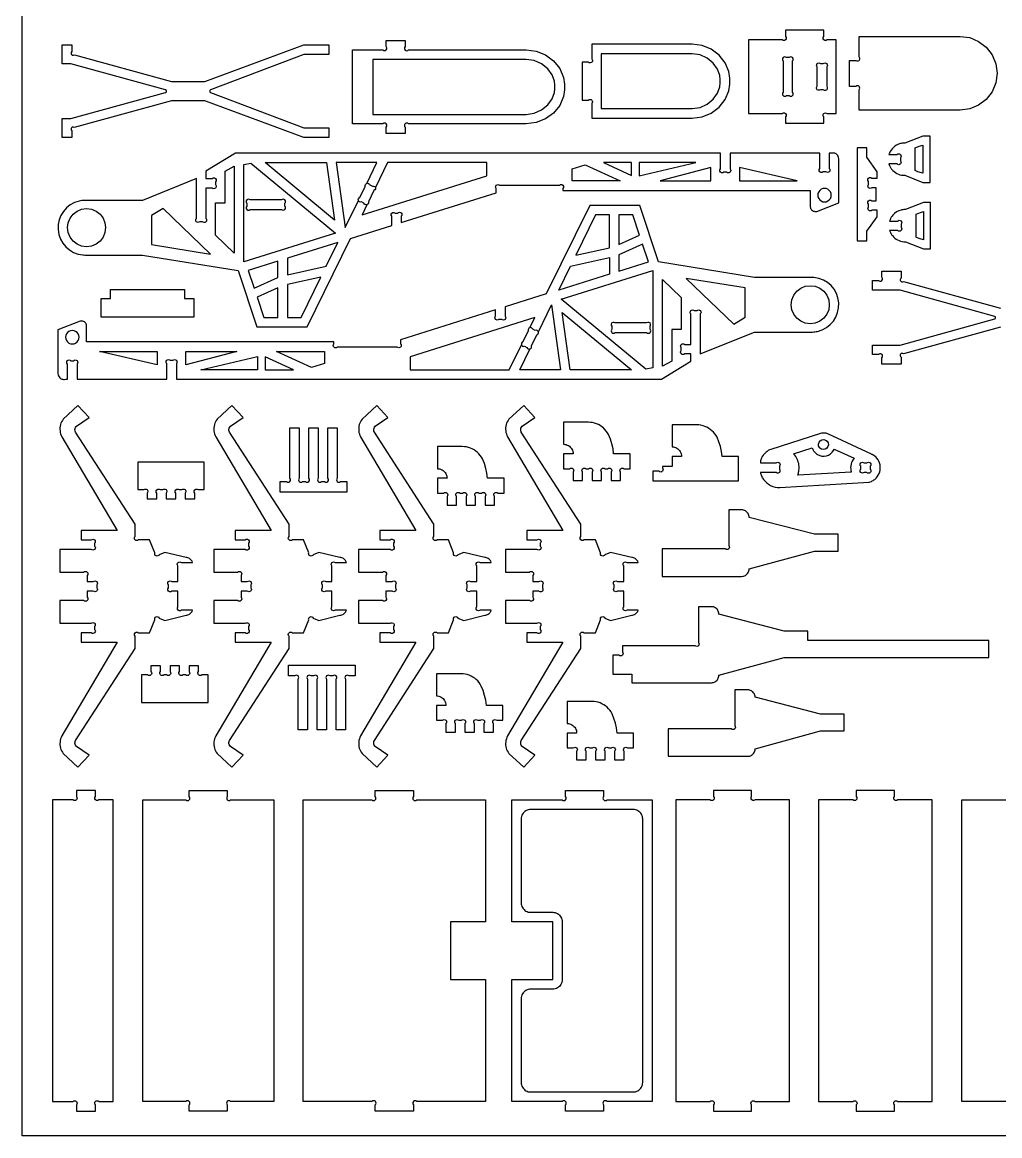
# Model space of a CAD drawing. Extents: x -1526 to 331, y -1653 to 928.
# Drawn here: x -1526 to -291, y -1653 to -247 of the extents above; entities that cross this region are included whole.
import ezdxf

# ---------------------------------------------------------------- set-up
doc = ezdxf.new("R2010")
doc.units = 0
doc.header["$MEASUREMENT"] = 0
doc.layers.get('0').update_dxf_attribs({"linetype": 'CONTINUOUS'})
doc.layers.add('ENGRAVE', color=1, linetype='CONTINUOUS')
doc.layers.add('LAYER_1', color=18, linetype='CONTINUOUS')

msp = doc.modelspace()

# ---------------------------------------------------------------- linework, layer by layer
msp.add_lwpolyline([(-1525.6, -1653.1), (-1525.6, 927.8), (331.1, 927.8), (331.1, -1653.1)], close=True)
at = {"layer": 'ENGRAVE'}
for points in [[(-1281.6, -515.6), (-1281.6, -474.9), (-1269.5, -474.9), (-1269.5, -435), (-1257.9, -428.6), (-1257.9, -538.4)], [(-1245.8, -549.6), (-1245.8, -426.5), (-1236.7, -425), (-1130, -513.3)], [(-1218.8, -424.2), (-1141.4, -424.2), (-1131.2, -496.7)], [(-1362.2, -527.6), (-1287.8, -539.6), (-1347.8, -482), (-1362.2, -490.8)], [(-844.8, -596.7), (-729, -560.4), (-729, -683.4), (-738.1, -685)], [(-716.9, -681.4), (-716.9, -571.6), (-693.2, -594.4), (-693.2, -635.1), (-705.3, -635.1), (-705.3, -675)], [(-687, -570.4), (-627, -628), (-612.5, -619.2), (-612.5, -582.4)], [(-833.4, -685.7), (-843.6, -613.3), (-756, -685.7)], [(-886.5, -1597.5), (-884.9, -1597.8), (-883.3, -1597.9), (-754, -1597.9), (-752.4, -1597.8), (-750.9, -1597.5), (-749.4, -1597), (-748, -1596.3), (-746.7, -1595.4), (-745.5, -1594.4), (-744.5, -1593.2), (-743.6, -1591.9), (-742.9, -1590.5), (-742.4, -1589), (-742.1, -1587.5), (-742, -1585.9), (-742, -1253.1), (-742.1, -1251.5), (-742.4, -1250), (-742.9, -1248.5), (-743.6, -1247.1), (-744.5, -1245.8), (-745.5, -1244.6), (-746.7, -1243.6), (-748, -1242.7), (-749.4, -1242), (-750.9, -1241.5), (-752.4, -1241.2), (-754, -1241.1), (-883.3, -1241.1), (-884.9, -1241.2), (-886.5, -1241.5), (-888, -1242), (-889.4, -1242.7), (-890.7, -1243.6), (-891.9, -1244.6), (-892.9, -1245.8), (-893.8, -1247.1), (-894.5, -1248.5), (-895, -1250), (-895.3, -1251.5), (-895.4, -1253.1), (-895.4, -1359), (-895.3, -1360.6), (-895, -1362.1), (-894.5, -1363.6), (-893.8, -1365), (-892.9, -1366.3), (-891.9, -1367.5), (-890.7, -1368.5), (-889.4, -1369.4), (-888, -1370.1), (-886.5, -1370.6), (-884.9, -1370.9), (-883.3, -1371), (-855.6, -1371), (-854.1, -1371.1), (-852.5, -1371.4), (-851, -1371.9), (-849.6, -1372.6), (-848.3, -1373.5), (-847.1, -1374.5), (-846.1, -1375.7), (-845.2, -1377), (-844.5, -1378.4), (-844, -1379.9), (-843.7, -1381.5), (-843.6, -1383), (-843.6, -1455.9), (-843.7, -1457.5), (-844, -1459.1), (-844.5, -1460.6), (-845.2, -1462), (-846.1, -1463.3), (-847.1, -1464.5), (-848.3, -1465.5), (-849.6, -1466.4), (-851, -1467.1), (-852.5, -1467.6), (-854.1, -1467.9), (-855.6, -1468), (-883.3, -1468), (-884.9, -1468.1), (-886.5, -1468.4), (-888, -1468.9), (-889.4, -1469.6), (-890.7, -1470.5), (-891.9, -1471.5), (-892.9, -1472.7), (-893.8, -1474), (-894.5, -1475.4), (-895, -1476.9), (-895.3, -1478.4), (-895.4, -1480), (-895.4, -1585.9), (-895.3, -1587.5), (-895, -1589), (-894.5, -1590.5), (-893.8, -1591.9), (-892.9, -1593.2), (-891.9, -1594.4), (-890.7, -1595.4), (-889.4, -1596.3), (-888, -1597)]]:
    msp.add_lwpolyline(points, close=True, dxfattribs=at)
for points in [[(-1090.4, -450.4), (-1077.6, -424.2), (-1129.2, -424.2), (-1117.7, -506.1), (-1101, -472)], [(-1090.2, -477.3), (-1096.5, -490.1), (-939, -440.7), (-939, -424.2), (-1064.2, -424.2), (-1079.6, -455.7)], [(-873.8, -637.9), (-857.1, -603.8), (-845.6, -685.7), (-897.2, -685.7), (-884.4, -659.6)], [(-884.6, -632.7), (-878.3, -619.8), (-1035.8, -669.3), (-1035.8, -685.7), (-910.6, -685.7), (-895.2, -654.3)]]:
    msp.add_lwpolyline(points, dxfattribs=at)
at = {"layer": 'LAYER_1'}
for points in [[(-608.2, -362.2), (-565.8, -362.2, -1), (-561.5, -366.4), (-561.5, -374.2), (-513.4, -374.2), (-513.4, -366.4, -1), (-509.1, -362.2), (-497.6, -362.2), (-497.6, -269), (-509.1, -269, -1), (-513.4, -264.7), (-513.4, -256.9), (-561.5, -256.9), (-561.5, -264.7, -1), (-565.8, -269), (-608.2, -269)], [(-468.7, -358), (-468.7, -332.2, 1), (-473, -327.9), (-480.7, -327.9), (-480.7, -295), (-473, -295, 1), (-468.7, -290.7), (-468.7, -264.8), (-341, -264.7), (-328.9, -266.3), (-317.7, -271), (-308, -278.4), (-300.6, -288), (-296, -299.3), (-294.4, -311.3), (-295.9, -323.4), (-300.6, -334.7), (-308, -344.3), (-317.7, -351.7), (-328.9, -356.4), (-341, -358)], [(-1337.3, -346), (-1459.9, -379.7, 1), (-1463, -383.8), (-1463, -392.6), (-1475, -392.6), (-1475, -368.6), (-1464.2, -368.6), (-1344.6, -335.6), (-1344.3, -335.5), (-1344, -335.3), (-1343.7, -335), (-1343.5, -334.7), (-1343.4, -334.3), (-1343.3, -334), (-1343.4, -333.6), (-1343.5, -333.2), (-1343.7, -332.9), (-1344, -332.7), (-1344.3, -332.4), (-1344.6, -332.3), (-1464.2, -299.3), (-1475, -299.3), (-1475, -275.2), (-1463, -275.2), (-1463, -284, 1), (-1459.8, -288.1), (-1337.3, -321.9), (-1295.2, -321.9), (-1169.9, -275.3), (-1138.4, -275.3), (-1138.4, -287.7), (-1169.9, -287.7), (-1287.7, -332.3), (-1288, -332.4), (-1288.3, -332.6), (-1288.6, -332.9), (-1288.8, -333.2), (-1288.9, -333.6), (-1288.9, -333.9), (-1288.9, -334.3), (-1288.8, -334.6), (-1288.6, -335), (-1288.3, -335.2), (-1288, -335.4), (-1287.7, -335.6), (-1169.9, -380.1), (-1138.4, -380.1), (-1138.4, -392.6), (-1169.9, -392.6), (-1295.2, -346)], [(-1066.1, -387.2), (-1066.1, -379.5, 1), (-1070.3, -375.2), (-1108.7, -375.2), (-1108.7, -281.9), (-1070.3, -281.9, 1), (-1066.1, -277.7), (-1066.1, -269.9), (-1042, -269.9), (-1042, -277.7, 1), (-1037.7, -281.9), (-889, -281.9), (-876.4, -283.5), (-864.7, -288.2), (-854.6, -295.6), (-846.8, -305.2), (-841.9, -316.5), (-840.8, -324.9), (-840.8, -332.2), (-841.9, -340.6), (-846.8, -351.9), (-854.6, -361.5), (-864.7, -369), (-876.4, -373.6), (-889, -375.2), (-1037.7, -375.2, 1), (-1042, -379.5), (-1042, -387.2)], [(-818.3, -345.3), (-810.5, -345.3, -1), (-806.3, -349.5), (-806.3, -367.9), (-679.4, -367.9), (-667, -366.4), (-655.4, -361.7), (-645.5, -354.3), (-637.9, -344.6), (-633.1, -333.4), (-631.9, -324.9), (-631.9, -317.7), (-633.1, -309.2), (-637.9, -298), (-645.5, -288.3), (-655.4, -280.9), (-667, -276.2), (-679.4, -274.7), (-806.3, -274.7), (-806.3, -293, -1), (-810.5, -297.3), (-818.3, -297.3)], [(-557, -291.6), (-560.5, -291.6, 1), (-564.7, -295.8), (-564.7, -335.3, 1), (-560.5, -339.5), (-557, -339.5, 1), (-552.7, -335.3), (-552.7, -295.8, 1)], [(-521.6, -327.8), (-521.6, -303.3, -1), (-517.4, -299.1), (-513.9, -299.1, -1), (-509.6, -303.3), (-509.6, -327.8, -1), (-513.9, -332.1), (-517.4, -332.1, -1)], [(-379.1, -449.1), (-379.1, -390.6), (-388.1, -390.6), (-410.9, -399.5, -0.053792), (-412, -399.6, 0.06757), (-416.6, -400.1, 0.134573), (-425.7, -405.3, 0.091442), (-430.4, -412.1, 0.026852), (-430.7, -412.8, 0.018158), (-431, -413.9), (-420.8, -413.9, -1), (-416.6, -418.2), (-416.6, -421.7, -1), (-420.8, -425.9), (-431, -425.9, 0.020263), (-429.4, -429.5, 0.052267), (-427.6, -432.4, 0.21381), (-412.8, -440.1, 0.039966), (-411.9, -440.1, -0.073157), (-410.9, -440.2), (-388.1, -449.1)], [(-471, -522.8), (-459, -522.8), (-459, -510.7), (-445.7, -492.6), (-445.7, -484.3), (-452.5, -484.3, -1), (-456.7, -480.1), (-456.7, -476.6, -1), (-452.5, -472.3), (-447.3, -472.3), (-447.3, -455.8), (-452.5, -455.8, -1), (-456.7, -451.6), (-456.7, -448.1, -1), (-452.5, -443.8), (-445.7, -443.8), (-445.7, -435.6), (-459, -417.4), (-459, -405.4), (-471, -405.4)], [(-1252.8, -560.4), (-1229.2, -631.7), (-1165.8, -631.7), (-1111.1, -519.9), (-1059, -503.6), (-1059, -492, -1), (-1054.8, -487.8), (-1051.3, -487.8, -1), (-1047, -492), (-1047, -499.8), (-926.9, -462.2), (-926.9, -457, -1), (-922.7, -452.7), (-847.2, -452.7, -1), (-842.9, -457), (-842.9, -459.2), (-530.4, -459.2, -0.002863), (-530.5, -472.6, 0.011045), (-530.4, -479.8, 0.190421), (-528.6, -484, 0.190421), (-524.4, -485.8, 0.008181), (-522.5, -485.8, 0.046914), (-522.2, -485.8), (-494.3, -474.8), (-494.3, -419.4, 0.193592), (-496.7, -413.9, 0.165668), (-500.3, -412.2, 0.040611), (-502.4, -412.1, -0.010523), (-506.3, -412.2), (-506.3, -431.5, -1), (-510.6, -435.7), (-514.1, -435.7, -1), (-518.4, -431.5), (-518.4, -412.2), (-631.7, -412.2), (-631.7, -431.9, -1), (-636, -436.2), (-639.5, -436.2, -1), (-643.8, -431.9), (-643.8, -412.2), (-1256.4, -412.2), (-1293.6, -434.9), (-1293.6, -444.2), (-1285.8, -444.2, -1), (-1281.6, -448.5), (-1281.6, -452, -1), (-1285.8, -456.3), (-1293.6, -456.3), (-1293.6, -494.7, -1), (-1297.9, -498.9), (-1301.4, -498.9, -1), (-1305.6, -494.7), (-1305.6, -444.2), (-1373.9, -471.8), (-1444.4, -471.8, 0.019668), (-1450.3, -472.1, 0.033667), (-1453.6, -472.7, 0.853868), (-1449, -540.8, 0.016829), (-1448.4, -540.8, 0.002839), (-1444.4, -540.9), (-1373.9, -540.9)], [(-1099.1, -468.2), (-1092.3, -454.2, -1), (-1086.6, -452.3), (-1083.4, -453.8, -1), (-1081.5, -459.5), (-1088.3, -473.5, -1), (-1094, -475.4), (-1097.2, -473.9, -1)], [(-1237.8, -483.3), (-1198.2, -483.3, 1), (-1193.9, -479), (-1193.9, -475.5, 1), (-1198.2, -471.3), (-1237.8, -471.3, 1), (-1242.1, -475.5), (-1242.1, -479, 1)], [(-378.3, -533), (-378.3, -474.6), (-387.3, -474.6), (-410.1, -483.4, -0.053792), (-411.2, -483.5, 0.06757), (-415.7, -484.1, 0.154821), (-426, -490.4, 0.074243), (-429.6, -496.3, 0.027195), (-429.9, -497.1, 0.027972), (-430.1, -497.9), (-420, -497.9, -1), (-415.7, -502.1), (-415.7, -505.6, -1), (-420, -509.9), (-430.1, -509.9, 0.020263), (-428.6, -513.5, 0.052267), (-426.7, -516.4, 0.21381), (-412, -524.1, 0.039966), (-411, -524.1, -0.073157), (-410.1, -524.1), (-387.3, -533)], [(-1468.5, -697.8), (-1468.5, -678.5, -1), (-1464.2, -674.3), (-1460.7, -674.3, -1), (-1456.4, -678.5), (-1456.4, -697.8), (-1343.1, -697.8), (-1343.1, -678, -1), (-1338.8, -673.8), (-1335.3, -673.8, -1), (-1331, -678), (-1331, -697.8), (-718.3, -697.8), (-681.2, -675.1), (-681.2, -665.8), (-689, -665.7, -1), (-693.2, -661.5), (-693.2, -658, -1), (-689, -653.7), (-681.2, -653.7), (-681.2, -615.3, -1), (-676.9, -611.1), (-673.4, -611.1, -1), (-669.2, -615.3), (-669.2, -665.8), (-600.9, -638.2), (-530.4, -638.2, 0.019668), (-524.5, -637.9, 0.033667), (-521.2, -637.3, 0.36885), (-494.4, -601.3, 0.368849), (-525.7, -569.2, 0.016829), (-526.4, -569.2, 0.002839), (-530.4, -569.1), (-600.9, -569.1), (-722, -549.6), (-745.6, -478.3), (-808.9, -478.3), (-863.7, -590), (-915.8, -606.4), (-915.8, -617.9, -1), (-920, -622.2), (-923.5, -622.2, -1), (-927.8, -617.9), (-927.8, -610.2), (-1047.9, -647.8), (-1047.9, -653, -1), (-1052.1, -657.2), (-1127.6, -657.2, -1), (-1131.9, -653), (-1131.9, -650.7), (-1444.4, -650.7, -0.002863), (-1444.3, -637.4, 0.011045), (-1444.4, -630.2, 0.190421), (-1446.2, -626, 0.190421), (-1450.4, -624.2, 0.008181), (-1452.3, -624.2, 0.046914), (-1452.6, -624.2), (-1480.5, -635.2), (-1480.5, -690.5, 0.193592), (-1478.1, -696, 0.165668), (-1474.5, -697.8, 0.040611), (-1472.4, -697.9, -0.010523)], [(-877.6, -636.1), (-880.8, -634.5, 1), (-886.5, -636.5), (-893.3, -650.5, 1), (-891.3, -656.1), (-888.2, -657.7, 1), (-882.5, -655.7), (-875.7, -641.8, 1)], [(-732.7, -634.5), (-732.7, -630.9, 1), (-737, -626.7), (-776.6, -626.7, 1), (-780.9, -630.9), (-780.9, -634.5, 1), (-776.6, -638.7), (-737, -638.7, 1)], [(-1473.8, -1170.5), (-1455.2, -1187.8), (-1441.1, -1172.6), (-1457.2, -1161.5), (-1457.7, -1161), (-1458.4, -1159.9), (-1458.9, -1158.6), (-1459, -1157.2), (-1458.9, -1155.9), (-1458.8, -1155.2), (-1458.2, -1154), (-1383.1, -1038), (-1383.1, -1022.2, -1), (-1378.9, -1018), (-1364.7, -1018), (-1358.1, -1001.7, -1), (-1352.6, -999.3), (-1345.4, -1002.3), (-1318.7, -995.8), (-1317.6, -995.6), (-1316.5, -995.3), (-1315.4, -994.9), (-1314.4, -994.3), (-1313.4, -993.6), (-1312.6, -992.8), (-1311.8, -991.9), (-1311.2, -990.9), (-1310.6, -989.3), (-1324.6, -989.3, -1), (-1328.9, -985.1), (-1328.9, -965.3), (-1336.6, -965.3, -1), (-1340.9, -961.1), (-1340.9, -957.6, -1), (-1336.6, -953.3), (-1328.9, -953.3), (-1328.9, -933.5, -1), (-1324.6, -929.3), (-1310.6, -929.3), (-1311.2, -927.7), (-1311.8, -926.8), (-1312.6, -925.8), (-1313.4, -925), (-1314.4, -924.3), (-1315.4, -923.8), (-1316.5, -923.3), (-1317.6, -923), (-1318.7, -922.9), (-1345.4, -916.4), (-1352.6, -919.3, -1), (-1358.1, -916.9), (-1364.7, -900.7), (-1378.9, -900.7, -1), (-1383.1, -896.4), (-1383.1, -880.6), (-1458.2, -764.7), (-1458.8, -763.4), (-1458.9, -762.7), (-1459, -761.4), (-1458.9, -760), (-1458.4, -758.8), (-1457.7, -757.6), (-1457.2, -757.1), (-1441.1, -746), (-1455.2, -730.9), (-1473.8, -748.1), (-1474.9, -749.8), (-1475.9, -751.5), (-1476.7, -753.3), (-1477.3, -755.1), (-1477.8, -757), (-1478, -759), (-1478.1, -760.9), (-1477.9, -762.9), (-1477.6, -764.8), (-1477.1, -766.7), (-1476.4, -768.6), (-1475.5, -770.3), (-1405.7, -888.7), (-1451.1, -888.7), (-1451.1, -900.7), (-1438.4, -900.7, -1), (-1434.2, -904.9), (-1434.2, -908.4, -1), (-1438.4, -912.7), (-1478.2, -912.7), (-1478.2, -941.3), (-1447.9, -941.3, -1), (-1443.6, -945.5), (-1443.6, -953.3), (-1435.9, -953.3, -1), (-1431.6, -957.6), (-1431.6, -961.1, -1), (-1435.9, -965.3), (-1443.6, -965.3), (-1443.6, -973.1, -1), (-1447.9, -977.3), (-1478.2, -977.3), (-1478.2, -1006), (-1438.4, -1006, -1), (-1434.2, -1010.2), (-1434.2, -1013.7, -1), (-1438.4, -1018), (-1451.1, -1018), (-1451.1, -1030), (-1405.7, -1030), (-1475.5, -1148.3), (-1476.4, -1150), (-1477.1, -1151.9), (-1477.6, -1153.8), (-1477.9, -1155.7), (-1478.1, -1157.7), (-1478, -1159.6), (-1477.8, -1161.6), (-1477.3, -1163.5), (-1476.7, -1165.4), (-1475.9, -1167.2), (-1474.9, -1168.9)], [(-1279.3, -1170.5), (-1260.8, -1187.8), (-1246.6, -1172.6), (-1262.8, -1161.5), (-1263.6, -1160.5), (-1264.2, -1159.2), (-1264.5, -1157.9), (-1264.6, -1156.6), (-1264.3, -1155.2), (-1263.8, -1154), (-1188.7, -1038), (-1188.7, -1022.2, -1), (-1184.4, -1018), (-1170.3, -1018), (-1163.7, -1001.7, -1), (-1158.1, -999.3), (-1151, -1002.3), (-1124.3, -995.8), (-1123.1, -995.6), (-1122, -995.3), (-1120.9, -994.9), (-1119.9, -994.3), (-1119, -993.6), (-1118.1, -992.8), (-1117.4, -991.9), (-1116.8, -990.9), (-1116.1, -989.3), (-1130.2, -989.3, -1), (-1134.4, -985.1), (-1134.4, -965.3), (-1142.2, -965.3, -1), (-1146.4, -961.1), (-1146.4, -957.6, -1), (-1142.2, -953.3), (-1134.4, -953.3), (-1134.4, -933.5, -1), (-1130.2, -929.3), (-1116.1, -929.3), (-1116.8, -927.7), (-1117.4, -926.8), (-1118.1, -925.8), (-1119, -925), (-1119.9, -924.3), (-1120.9, -923.8), (-1122, -923.3), (-1123.1, -923), (-1124.3, -922.9), (-1151, -916.4), (-1158.1, -919.3, -1), (-1163.7, -916.9), (-1170.3, -900.7), (-1184.4, -900.7, -1), (-1188.7, -896.4), (-1188.7, -880.6), (-1263.8, -764.7), (-1264.3, -763.4), (-1264.6, -762.1), (-1264.5, -760.7), (-1264.2, -759.4), (-1263.6, -758.2), (-1262.8, -757.1), (-1246.6, -746), (-1260.8, -730.9), (-1279.3, -748.1), (-1280.5, -749.8), (-1281.4, -751.5), (-1282.2, -753.3), (-1282.9, -755.1), (-1283.3, -757), (-1283.6, -759), (-1283.6, -760.9), (-1283.5, -762.9), (-1283.2, -764.8), (-1282.6, -766.7), (-1282, -768.6), (-1281.1, -770.3), (-1211.3, -888.7), (-1256.6, -888.7), (-1256.6, -900.7), (-1244, -900.7, -1), (-1239.7, -904.9), (-1239.7, -908.4, -1), (-1244, -912.7), (-1283.8, -912.7), (-1283.8, -941.3), (-1253.4, -941.3, -1), (-1249.2, -945.5), (-1249.2, -953.3), (-1241.4, -953.3, -1), (-1237.1, -957.6), (-1237.1, -961.1, -1), (-1241.4, -965.3), (-1249.2, -965.3), (-1249.2, -973.1, -1), (-1253.4, -977.3), (-1283.8, -977.3), (-1283.8, -1006), (-1244, -1006, -1), (-1239.7, -1010.2), (-1239.7, -1013.7, -1), (-1244, -1018), (-1256.6, -1018), (-1256.6, -1030), (-1211.3, -1030), (-1281.1, -1148.3), (-1282, -1150), (-1282.6, -1151.9), (-1283.2, -1153.8), (-1283.5, -1155.7), (-1283.6, -1157.7), (-1283.6, -1159.6), (-1283.3, -1161.6), (-1282.9, -1163.5), (-1282.2, -1165.4), (-1281.4, -1167.2), (-1280.5, -1168.9)], [(-1096.5, -1170.5), (-1077.9, -1187.8), (-1063.8, -1172.6), (-1079.9, -1161.5), (-1080.4, -1161), (-1081.1, -1159.9), (-1081.5, -1158.6), (-1081.7, -1157.9), (-1081.7, -1156.6), (-1081.4, -1155.2), (-1080.9, -1154), (-1005.8, -1038), (-1005.8, -1022.2, -1), (-1001.5, -1018), (-987.4, -1018), (-980.8, -1001.7, -1), (-975.3, -999.3), (-968.1, -1002.3), (-941.4, -995.8), (-940.3, -995.6), (-939.1, -995.3), (-938.1, -994.9), (-937, -994.3), (-936.1, -993.6), (-935.2, -992.8), (-934.5, -991.9), (-933.9, -990.9), (-933.2, -989.3), (-947.3, -989.3, -1), (-951.5, -985.1), (-951.5, -965.3), (-959.3, -965.3, -1), (-963.5, -961.1), (-963.5, -957.6, -1), (-959.3, -953.3), (-951.5, -953.3), (-951.5, -933.5, -1), (-947.3, -929.3), (-933.2, -929.3), (-933.9, -927.7), (-934.5, -926.8), (-935.2, -925.8), (-936.1, -925), (-937, -924.3), (-938.1, -923.8), (-939.1, -923.3), (-940.3, -923), (-941.4, -922.9), (-968.1, -916.4), (-975.3, -919.3, -1), (-980.8, -916.9), (-987.4, -900.7), (-1001.5, -900.7, -1), (-1005.8, -896.4), (-1005.8, -880.6), (-1080.9, -764.7), (-1081.4, -763.4), (-1081.7, -762.1), (-1081.7, -760.7), (-1081.3, -759.4), (-1080.7, -758.2), (-1079.9, -757.1), (-1063.8, -746), (-1077.9, -730.9), (-1096.5, -748.1), (-1097.6, -749.8), (-1098.6, -751.5), (-1099.4, -753.3), (-1100, -755.1), (-1100.4, -757), (-1100.7, -759), (-1100.7, -760.9), (-1100.6, -762.9), (-1100.3, -764.8), (-1099.8, -766.7), (-1099.1, -768.6), (-1098.2, -770.3), (-1028.4, -888.7), (-1073.8, -888.7), (-1073.8, -900.7), (-1061.1, -900.7, -1), (-1056.8, -904.9), (-1056.8, -908.4, -1), (-1061.1, -912.7), (-1100.9, -912.7), (-1100.9, -941.3), (-1070.6, -941.3, -1), (-1066.3, -945.5), (-1066.3, -953.3), (-1058.5, -953.3, -1), (-1054.3, -957.6), (-1054.3, -961.1, -1), (-1058.5, -965.3), (-1066.3, -965.3), (-1066.3, -973.1, -1), (-1070.6, -977.3), (-1100.9, -977.3), (-1100.9, -1006), (-1061.1, -1006, -1), (-1056.8, -1010.2), (-1056.8, -1013.7, -1), (-1061.1, -1018), (-1073.8, -1018), (-1073.8, -1030), (-1028.4, -1030), (-1098.2, -1148.3), (-1099.1, -1150), (-1099.8, -1151.9), (-1100.3, -1153.8), (-1100.6, -1155.7), (-1100.7, -1157.7), (-1100.7, -1159.6), (-1100.4, -1161.6), (-1100, -1163.5), (-1099.4, -1165.4), (-1098.6, -1167.2), (-1097.6, -1168.9)], [(-892.3, -1187.8), (-878.2, -1172.6), (-894.3, -1161.5), (-894.8, -1161), (-895.5, -1159.9), (-896, -1158.6), (-896.1, -1157.9), (-896.1, -1156.6), (-895.9, -1155.2), (-895.3, -1154), (-820.2, -1038), (-820.2, -1022.2, -1), (-816, -1018), (-801.8, -1018), (-795.2, -1001.7, -1), (-789.7, -999.3), (-782.5, -1002.3), (-755.9, -995.8), (-754.7, -995.6), (-753.6, -995.3), (-752.5, -994.9), (-751.5, -994.3), (-750.5, -993.6), (-749.7, -992.8), (-748.9, -991.9), (-748.3, -990.9), (-747.7, -989.3), (-761.7, -989.3, -1), (-766, -985.1), (-766, -965.3), (-773.7, -965.3, -1), (-778, -961.1), (-778, -957.6, -1), (-773.7, -953.3), (-766, -953.3), (-766, -933.5, -1), (-761.7, -929.3), (-747.7, -929.3), (-748.3, -927.7), (-748.9, -926.8), (-749.7, -925.8), (-750.5, -925), (-751.5, -924.3), (-752.5, -923.8), (-753.6, -923.3), (-754.7, -923), (-755.9, -922.9), (-782.5, -916.4), (-789.7, -919.3, -1), (-795.2, -916.9), (-801.8, -900.7), (-816, -900.7, -1), (-820.2, -896.4), (-820.2, -880.6), (-895.3, -764.7), (-895.6, -764), (-896, -762.7), (-896.1, -762.1), (-896.1, -760.7), (-895.8, -759.4), (-895.2, -758.2), (-894.3, -757.1), (-878.2, -746), (-892.3, -730.9), (-910.9, -748.1), (-912, -749.8), (-913, -751.5), (-913.8, -753.3), (-914.4, -755.1), (-914.9, -757), (-915.1, -759), (-915.2, -760.9), (-915, -762.9), (-914.7, -764.8), (-914.2, -766.7), (-913.5, -768.6), (-912.7, -770.3), (-842.8, -888.7), (-888.2, -888.7), (-888.2, -900.7), (-875.5, -900.7, -1), (-871.3, -904.9), (-871.3, -908.4, -1), (-875.5, -912.7), (-915.3, -912.7), (-915.3, -941.3), (-885, -941.3, -1), (-880.7, -945.5), (-880.7, -953.3), (-873, -953.3, -1), (-868.7, -957.6), (-868.7, -961.1, -1), (-873, -965.3), (-880.7, -965.3), (-880.7, -973.1, -1), (-885, -977.3), (-915.3, -977.3), (-915.3, -1006), (-875.5, -1006, -1), (-871.3, -1010.2), (-871.3, -1013.7, -1), (-875.5, -1018), (-888.2, -1018), (-888.2, -1030), (-842.8, -1030), (-912.7, -1148.3), (-913.5, -1150), (-914.2, -1151.9), (-914.7, -1153.8), (-915, -1155.7), (-915.2, -1157.7), (-915.1, -1159.6), (-914.9, -1161.6), (-914.4, -1163.5), (-913.8, -1165.4), (-913, -1167.2), (-912, -1168.9), (-910.9, -1170.5)], [(-1199.7, -840.5), (-1199.7, -827), (-1192, -827, 1), (-1187.7, -822.7), (-1187.7, -759), (-1175.7, -759), (-1175.7, -822.7, 1), (-1171.5, -827), (-1168, -827, 1), (-1163.7, -822.7), (-1163.7, -759), (-1151.7, -759), (-1151.7, -822.7, 1), (-1147.5, -827), (-1144, -827, 1), (-1139.7, -822.7), (-1139.7, -759), (-1127.7, -759), (-1127.7, -822.7, 1), (-1123.5, -827), (-1115.7, -827), (-1115.7, -840.5)], [(-829.9, -792), (-842, -792), (-842, -810.8), (-834.2, -810.8, -1), (-830, -815), (-830, -825.8), (-818, -825.8), (-818, -815, -1), (-813.7, -810.8), (-810.2, -810.8, -1), (-806, -815), (-806, -825.8), (-794, -825.8), (-794, -815, -1), (-789.7, -810.8), (-786.2, -810.8, -1), (-782, -815), (-782, -825.8), (-770, -825.8), (-770, -815, -1), (-765.7, -810.8), (-758, -810.8), (-758, -792), (-778.7, -792), (-779.5, -785.6), (-780.9, -779.5), (-782.8, -773.4), (-785.2, -767.6), (-786.5, -765.3), (-788, -763.2), (-789.7, -761.2), (-791.5, -759.3), (-793.5, -757.7), (-795.7, -756.2), (-798, -755), (-800.4, -753.9), (-802.9, -753.1), (-805.4, -752.5), (-808, -752.2), (-810.6, -752.1), (-842, -752.1), (-842, -779.9), (-840.4, -780), (-838.8, -780.3), (-837.4, -780.8), (-835.9, -781.5), (-834.6, -782.4), (-833.5, -783.5), (-832.4, -784.6), (-831.5, -785.9), (-830.8, -787.4), (-830.3, -788.8), (-830, -790.4)], [(-729, -826), (-620.9, -826), (-620.9, -795.2), (-641.6, -795.2), (-642.4, -788.9), (-643.9, -782.8), (-645.8, -776.7), (-648.1, -770.8), (-649.4, -768.6), (-651, -766.5), (-652.7, -764.5), (-654.5, -762.7), (-656.6, -761.1), (-658.7, -759.6), (-661, -758.4), (-663.4, -757.3), (-665.8, -756.5), (-668.4, -755.9), (-670.9, -755.5), (-673.5, -755.3), (-704.9, -755.3), (-704.9, -783.2), (-703.3, -783.3), (-701.8, -783.6), (-700.3, -784.1), (-698.9, -784.8), (-697.6, -785.7), (-696.4, -786.7), (-695.4, -787.9), (-694.5, -789.2), (-693.8, -790.6), (-693.3, -792.1), (-693, -793.7), (-692.9, -795.2), (-704.9, -795.2), (-704.9, -808), (-717, -808), (-717, -809.8, -1), (-721.3, -814), (-729, -814)], [(-593.3, -803.5), (-573.6, -803.5, -1), (-569.4, -807.7), (-569.4, -811.2, -1), (-573.6, -815.5), (-593.3, -815.5, 0.016449), (-592, -819.6, 0.076543), (-589.4, -824.4, 0.119072), (-580.5, -831.9, 0.116789), (-568.9, -834.5), (-455.9, -827.6, 0.061524), (-453.2, -826.8, 0.059423), (-449, -824.2, 0.250186), (-441.9, -808, 0.250186), (-451.4, -793.1, 0.012904), (-451.8, -792.9, 0.00354), (-453.1, -792.3), (-508.1, -766.7, 0.079054), (-512.8, -765.7, 0.080221), (-517.5, -766.1), (-580.3, -786.4, 0.079665), (-586.1, -789.9, 0.074679), (-590.9, -795.2, 0.030684), (-591.8, -796.9, 0.035288), (-592.4, -798.4, 0.009209), (-593.2, -800.7, 0.034821), (-593.3, -801.4, 0.052258), (-593.3, -802.4, -0.017405)], [(-1001.1, -841.5), (-993.4, -841.5, -1), (-989.1, -845.8), (-989.1, -856.6), (-977.1, -856.6), (-977.1, -845.8, -1), (-972.9, -841.5), (-969.4, -841.5, -1), (-965.1, -845.8), (-965.1, -856.6), (-953.1, -856.6), (-953.1, -845.8, -1), (-948.9, -841.5), (-945.4, -841.5, -1), (-941.1, -845.8), (-941.1, -856.6), (-929.1, -856.6), (-929.1, -845.8, -1), (-924.9, -841.5), (-917.1, -841.5), (-917.1, -822.7), (-937.9, -822.7), (-938.7, -816.4), (-940.1, -810.3), (-942, -804.2), (-944.3, -798.3), (-945.6, -796.1), (-947.1, -793.9), (-948.8, -792), (-950.7, -790.1), (-952.7, -788.5), (-954.9, -787), (-957.2, -785.8), (-959.6, -784.7), (-962, -783.9), (-964.6, -783.3), (-967.2, -783), (-969.8, -782.8), (-1001.1, -782.8), (-1001.1, -810.7), (-999.6, -810.8), (-998, -811.1), (-996.5, -811.6), (-995.1, -812.3), (-993.8, -813.2), (-992.6, -814.2), (-991.6, -815.4), (-990.7, -816.7), (-990, -818.1), (-989.5, -819.6), (-989.2, -821.2), (-989.1, -822.7), (-1001.1, -822.7)], [(-551.6, -791.9), (-527.9, -784.2, 0.054826), (-526.1, -788.1, 0.127672), (-521.1, -793, 0.198912), (-509.9, -794.5, 0.19941), (-501, -787.6, 0.025267), (-500.6, -786.8, -0.008421), (-500.2, -785.9), (-475.1, -797.5, 0.104495), (-478.8, -805.1, 0.112436), (-479, -813, 0.021636), (-478.8, -814, -0.007211), (-478.5, -815.1), (-546, -818.9, 0.008878), (-544.9, -813.8, 0.065383), (-544.4, -808.1, 0.078347), (-546.1, -800.4, 0.079906), (-549.9, -793.7, 0.016985), (-550.8, -792.8, -0.005661)], [(-518.7, -784.1, -0.967799), (-509, -776.1, -0.967799), (-518.2, -784.7, -0.016364), (-518.5, -784.4, -0.016364)], [(-1379.7, -837.2), (-1372, -837.2, -1), (-1367.7, -841.5), (-1367.7, -848.7), (-1355.7, -848.7), (-1355.7, -841.5, -1), (-1351.5, -837.2), (-1348, -837.2, -1), (-1343.7, -841.5), (-1343.7, -848.7), (-1331.7, -848.7), (-1331.7, -841.5, -1), (-1327.5, -837.2), (-1324, -837.2, -1), (-1319.7, -841.5), (-1319.7, -848.7), (-1307.7, -848.7), (-1307.7, -841.5, -1), (-1303.5, -837.2), (-1295.7, -837.2), (-1295.7, -802.5), (-1379.7, -802.5)], [(-458.9, -815.5), (-462.4, -815.5, -1), (-466.6, -811.2), (-466.6, -807.7, -1), (-462.4, -803.5), (-458.9, -803.5, -1), (-454.6, -807.7), (-454.6, -811.2, -1)], [(-633.4, -862.8), (-633.4, -907.9, -1), (-637.6, -912.1), (-717.4, -912.1), (-717.4, -946.7), (-617, -946.7), (-615.7, -946.6), (-614.5, -946.4), (-613.4, -946), (-612.3, -945.5), (-611.2, -944.8), (-610.3, -944), (-609.5, -943), (-608.8, -942), (-608.3, -940.9), (-607.9, -939.8), (-607.6, -938.6), (-607.6, -937.3), (-525.2, -914.7), (-495.2, -914.7), (-495.2, -893.6), (-525.2, -893.6), (-607.6, -872.2), (-607.6, -870.9), (-607.9, -869.7), (-608.3, -868.6), (-608.8, -867.5), (-609.5, -866.4), (-610.3, -865.5), (-611.2, -864.7), (-612.3, -864), (-613.4, -863.5), (-614.5, -863.1), (-615.7, -862.8), (-617, -862.8)], [(-779.7, -1070.3), (-755.6, -1070.3), (-755.6, -1081), (-655.2, -1081), (-653.9, -1080.9), (-652.7, -1080.7), (-651.6, -1080.3), (-650.5, -1079.7), (-649.5, -1079.1), (-648.5, -1078.2), (-647.7, -1077.3), (-647, -1076.3), (-646.5, -1075.2), (-646.1, -1074), (-645.9, -1072.8), (-645.8, -1071.6), (-563.5, -1049), (-304.9, -1049), (-304.9, -1027.9), (-533.5, -1027.9), (-533.5, -1015.8), (-563.5, -1015.8), (-645.8, -994.4), (-645.9, -993.2), (-646.1, -992), (-646.5, -990.8), (-647, -989.7), (-647.7, -988.7), (-648.5, -987.8), (-649.5, -986.9), (-650.5, -986.3), (-651.6, -985.7), (-652.7, -985.3), (-653.9, -985.1), (-655.2, -985), (-671.6, -985), (-671.6, -1030.1, -1), (-675.8, -1034.4), (-767.7, -1034.4), (-767.7, -1042.2, -1), (-771.9, -1046.4), (-779.7, -1046.4)], [(-1375, -1106), (-1291, -1106), (-1291, -1071.2), (-1298.7, -1071.2, -1), (-1303, -1067), (-1303, -1059.8), (-1315, -1059.8), (-1315, -1067, -1), (-1319.3, -1071.2), (-1322.7, -1071.2, -1), (-1327, -1067), (-1327, -1059.8), (-1339, -1059.8), (-1339, -1067, -1), (-1343.3, -1071.2), (-1346.7, -1071.2, -1), (-1351, -1067), (-1351, -1059.8), (-1363, -1059.8), (-1363, -1067, -1), (-1367.3, -1071.2), (-1375, -1071.2)], [(-1177.2, -1140.4), (-1177.2, -1076.7, 1), (-1181.4, -1072.4), (-1189.2, -1072.4), (-1189.2, -1058.9), (-1105.2, -1058.9), (-1105.2, -1072.4), (-1112.9, -1072.4, 1), (-1117.2, -1076.7), (-1117.2, -1140.4), (-1129.2, -1140.4), (-1129.2, -1076.7, 1), (-1133.4, -1072.4), (-1136.9, -1072.4, 1), (-1141.2, -1076.7), (-1141.2, -1140.4), (-1153.2, -1140.4), (-1153.2, -1076.7, 1), (-1157.4, -1072.4), (-1160.9, -1072.4, 1), (-1165.2, -1076.7), (-1165.2, -1140.4)], [(-1002.6, -1128.4), (-994.9, -1128.4, -1), (-990.6, -1132.6), (-990.6, -1143.4), (-978.6, -1143.4), (-978.6, -1132.6, -1), (-974.4, -1128.4), (-970.9, -1128.4, -1), (-966.6, -1132.6), (-966.6, -1143.4), (-954.6, -1143.4), (-954.6, -1132.6, -1), (-950.4, -1128.4), (-946.9, -1128.4, -1), (-942.6, -1132.6), (-942.6, -1143.4), (-930.6, -1143.4), (-930.6, -1132.6, -1), (-926.4, -1128.4), (-918.6, -1128.4), (-918.6, -1109.6), (-939.3, -1109.6), (-940.2, -1103.2), (-941.6, -1097.1), (-943.5, -1091), (-945.8, -1085.2), (-947.1, -1082.9), (-948.6, -1080.8), (-950.3, -1078.8), (-952.2, -1076.9), (-954.2, -1075.3), (-956.4, -1073.8), (-958.7, -1072.6), (-961.1, -1071.5), (-963.5, -1070.7), (-966.1, -1070.1), (-968.7, -1069.8), (-971.3, -1069.7), (-1002.6, -1069.7), (-1002.6, -1097.5), (-1001.1, -1097.6), (-999.5, -1097.9), (-998, -1098.4), (-996.6, -1099.1), (-995.3, -1100), (-994.1, -1101.1), (-993.1, -1102.2), (-992.2, -1103.5), (-991.5, -1105), (-991, -1106.4), (-990.7, -1108), (-990.6, -1109.6), (-1002.6, -1109.6)], [(-625.7, -1089.9), (-625.7, -1135.1, -1), (-630, -1139.3), (-709.7, -1139.3), (-709.7, -1173.9), (-609.3, -1173.9), (-608.1, -1173.8), (-606.9, -1173.6), (-605.7, -1173.2), (-604.6, -1172.6), (-603.6, -1172), (-602.7, -1171.2), (-601.9, -1170.2), (-601.2, -1169.2), (-600.7, -1168.1), (-600.3, -1166.9), (-600, -1165.7), (-599.9, -1164.5), (-517.6, -1141.9), (-487.6, -1141.9), (-487.6, -1120.8), (-517.6, -1120.8), (-599.9, -1099.4), (-600, -1098.1), (-600.3, -1096.9), (-600.7, -1095.8), (-601.2, -1094.6), (-601.9, -1093.6), (-602.7, -1092.7), (-603.6, -1091.9), (-604.6, -1091.2), (-605.7, -1090.7), (-606.9, -1090.3), (-608.1, -1090), (-609.3, -1089.9)], [(-837.4, -1163.4), (-829.6, -1163.4, -1), (-825.4, -1167.6), (-825.4, -1178.4), (-813.4, -1178.4), (-813.4, -1167.6, -1), (-809.1, -1163.4), (-805.6, -1163.4, -1), (-801.4, -1167.6), (-801.4, -1178.4), (-789.4, -1178.4), (-789.4, -1167.6, -1), (-785.1, -1163.4), (-781.6, -1163.4, -1), (-777.4, -1167.6), (-777.4, -1178.4), (-765.4, -1178.4), (-765.4, -1167.6, -1), (-761.1, -1163.4), (-753.4, -1163.4), (-753.4, -1144.6), (-774.1, -1144.6), (-774.9, -1138.2), (-776.4, -1132.1), (-778.3, -1126.1), (-780.6, -1120.2), (-781.9, -1117.9), (-783.4, -1115.8), (-785.1, -1113.8), (-787, -1112), (-789, -1110.3), (-791.1, -1108.9), (-793.4, -1107.6), (-795.8, -1106.6), (-798.3, -1105.7), (-800.8, -1105.2), (-803.4, -1104.8), (-806, -1104.7), (-837.4, -1104.7), (-837.4, -1132.6), (-835.8, -1132.7), (-834.3, -1133), (-832.8, -1133.5), (-831.4, -1134.2), (-830.1, -1135), (-828.9, -1136.1), (-827.8, -1137.3), (-827, -1138.6), (-826.3, -1140), (-825.8, -1141.5), (-825.5, -1143), (-825.4, -1144.6), (-837.4, -1144.6)], [(-1487.4, -1609.9), (-1461.5, -1609.9, -1), (-1457.2, -1614.2), (-1457.2, -1622), (-1433.2, -1622), (-1433.2, -1614.2, -1), (-1428.9, -1609.9), (-1410.9, -1609.9), (-1410.9, -1229), (-1428.9, -1229, -1), (-1433.2, -1224.8), (-1433.2, -1217), (-1457.2, -1217), (-1457.2, -1224.8, -1), (-1461.5, -1229), (-1487.4, -1229)], [(-1314.8, -1622), (-1314.8, -1614.2, 1), (-1319, -1609.9), (-1373.4, -1609.9), (-1373.4, -1229), (-1319, -1229, 1), (-1314.8, -1224.8), (-1314.8, -1217), (-1266.6, -1217), (-1266.6, -1224.8, 1), (-1262.4, -1229), (-1208, -1229), (-1208, -1609.9), (-1262.4, -1609.9, 1), (-1266.6, -1614.2), (-1266.6, -1622)], [(-1079.7, -1622), (-1079.7, -1614.2, 1), (-1083.9, -1609.9), (-1170.7, -1609.9), (-1170.7, -1229), (-1083.9, -1229, 1), (-1079.7, -1224.8), (-1079.7, -1217), (-1031.5, -1217), (-1031.5, -1224.8, 1), (-1027.3, -1229), (-940.4, -1229), (-940.4, -1383), (-984.6, -1383), (-984.6, -1455.9), (-940.4, -1455.9), (-940.4, -1609.9), (-1027.3, -1609.9, 1), (-1031.5, -1614.2), (-1031.5, -1622)], [(-839.4, -1622), (-839.4, -1614.2, 1), (-843.7, -1609.9), (-907.4, -1609.9), (-907.4, -1455.9), (-855.6, -1455.9), (-855.6, -1383), (-907.4, -1383), (-907.4, -1229), (-843.7, -1229, 1), (-839.4, -1224.8), (-839.4, -1217), (-791.3, -1217), (-791.3, -1224.8, 1), (-787, -1229), (-729.9, -1229), (-729.9, -1609.9), (-787, -1609.9, 1), (-791.3, -1614.2), (-791.3, -1622)], [(-700.2, -1609.9), (-656.8, -1609.9, -1), (-652.5, -1614.2), (-652.5, -1622), (-604.4, -1622), (-604.4, -1614.2, -1), (-600.1, -1609.9), (-556.7, -1609.9), (-556.7, -1229), (-600.1, -1229, -1), (-604.4, -1224.8), (-604.4, -1217), (-652.5, -1217), (-652.5, -1224.8, -1), (-656.8, -1229), (-700.2, -1229)], [(-519.9, -1609.9), (-476.5, -1609.9, -1), (-472.2, -1614.2), (-472.2, -1622), (-424.1, -1622), (-424.1, -1614.2, -1), (-419.9, -1609.9), (-376.4, -1609.9), (-376.4, -1229), (-419.9, -1229, -1), (-424.1, -1224.8), (-424.1, -1217), (-472.2, -1217), (-472.2, -1224.8, -1), (-476.5, -1229), (-519.9, -1229)], [(-256, -1622), (-256, -1614.2, 1), (-260.3, -1609.9), (-338.9, -1609.9), (-338.9, -1229), (-260.3, -1229, 1), (-256, -1224.8), (-256, -1217), (-207.9, -1217), (-207.9, -1224.8, 1), (-203.6, -1229), (-125, -1229), (-125, -1609.9), (-203.6, -1609.9, 1), (-207.9, -1614.2), (-207.9, -1622)]]:
    msp.add_lwpolyline(points, format="xyb", close=True, dxfattribs=at)
for points in [[(-878.9, -295.4), (-889.3, -293.9), (-1082.9, -293.9), (-1082.9, -363.2), (-889.3, -363.2), (-878.9, -361.7), (-869.6, -357.6), (-861.9, -351.2), (-856.4, -343.6), (-853.4, -335.8), (-852.8, -330.9), (-852.8, -326.2), (-853.4, -321.4), (-856.4, -313.5), (-861.9, -305.9), (-869.6, -299.5)], [(-794.3, -355.9), (-679.7, -355.9), (-669.5, -354.5), (-660.4, -350.3), (-652.8, -344), (-647.5, -336.3), (-644.5, -328.5), (-644, -323.6), (-644, -319), (-644.5, -314.1), (-647.5, -306.3), (-652.8, -298.6), (-660.4, -292.3), (-669.5, -288.1), (-679.7, -286.7), (-794.3, -286.7)], [(-397.7, -434.3), (-397.7, -405.4), (-393, -403.4), (-388.1, -402.1), (-388.1, -437.5), (-389.8, -437.2), (-394.6, -435.6)], [(-830.9, -447.2), (-830.9, -432), (-814.5, -426.9), (-770.5, -447.2)], [(-791.6, -424.2), (-756.1, -440.6), (-756.1, -424.2)], [(-746.4, -441), (-674.8, -424.2), (-746.4, -424.2)], [(-720.1, -447.2), (-655.8, -447.2), (-655.8, -430.4)], [(-619.7, -447.2), (-546.8, -447.2), (-619.7, -430.4)], [(-518.4, -471.3), (-516.6, -472.6), (-514.5, -473.5), (-512.3, -473.8), (-510.1, -473.5), (-508.1, -472.6), (-506.3, -471.3), (-505, -469.5), (-504.1, -467.5), (-503.8, -465.3), (-504.1, -463.1), (-505, -461), (-506.3, -459.2), (-508.1, -457.9), (-510.1, -457), (-512.3, -456.7), (-514.5, -457), (-516.6, -457.9), (-518.4, -459.2), (-519.7, -461), (-520.6, -463.1), (-520.8, -465.3), (-520.6, -467.5), (-519.7, -469.5)], [(-1467.7, -512.5), (-1468.5, -506.3), (-1467.7, -500.1), (-1465.2, -494.3), (-1461.4, -489.3), (-1456.4, -485.5), (-1450.6, -483.1), (-1444.4, -482.2), (-1438.2, -483.1), (-1432.4, -485.5), (-1427.4, -489.3), (-1423.6, -494.3), (-1421.2, -500.1), (-1420.3, -506.3), (-1421.2, -512.5), (-1423.6, -518.3), (-1427.4, -523.3), (-1432.4, -527.2), (-1438.2, -529.6), (-1444.4, -530.4), (-1450.6, -529.6), (-1456.4, -527.2), (-1461.4, -523.3), (-1465.2, -518.3)], [(-826.3, -541.1), (-784.1, -531.9), (-784.1, -490.3), (-801.4, -490.3)], [(-772, -527.5), (-745.9, -515.8), (-754.3, -490.3), (-772, -490.3)], [(-391.4, -520.4), (-396.1, -518.6), (-396.8, -518.3), (-396.8, -489.3), (-394.5, -488.3), (-389.8, -486.7), (-387.3, -486.1), (-387.3, -521.5)], [(-1190.7, -565.8), (-1141.7, -555.1), (-1126.9, -524.9), (-1190.7, -544.9)], [(-734.7, -549.6), (-742.1, -527.3), (-772, -540.6), (-772, -561.3)], [(-847.9, -585.1), (-833.1, -554.9), (-784.1, -544.2), (-784.1, -565.1)], [(-1232.7, -582.7), (-1202.7, -569.3), (-1202.7, -548.7), (-1240.1, -560.4)], [(-1190.7, -619.6), (-1173.4, -619.6), (-1148.5, -568.9), (-1190.7, -578.1)], [(-1426, -619.4), (-1426, -595.9), (-1414, -595.9), (-1414, -584.4), (-1320.7, -584.4), (-1320.7, -595.9), (-1308.7, -595.9), (-1308.7, -619.4)], [(-1220.5, -619.6), (-1202.7, -619.6), (-1202.7, -582.5), (-1228.9, -594.2)], [(-551.2, -615.7), (-553.6, -609.9), (-554.5, -603.7), (-553.6, -597.4), (-551.2, -591.6), (-547.4, -586.6), (-542.4, -582.8), (-536.6, -580.4), (-530.4, -579.6), (-524.2, -580.4), (-518.4, -582.8), (-513.4, -586.6), (-509.5, -591.6), (-507.1, -597.4), (-506.3, -603.7), (-507.1, -609.9), (-509.5, -615.7), (-513.4, -620.7), (-518.4, -624.5), (-524.2, -626.9), (-530.4, -627.7), (-536.6, -626.9), (-542.4, -624.5), (-547.4, -620.7)], [(-1466.7, -652.1), (-1464.7, -652.9), (-1462.4, -653.2), (-1460.2, -652.9), (-1458.2, -652.1), (-1456.4, -650.7), (-1455.1, -649), (-1454.2, -646.9), (-1453.9, -644.7), (-1454.2, -642.5), (-1455.1, -640.5), (-1456.4, -638.7), (-1458.2, -637.4), (-1460.2, -636.5), (-1462.4, -636.2), (-1464.7, -636.5), (-1466.7, -637.4), (-1468.5, -638.7), (-1469.8, -640.5), (-1470.7, -642.5), (-1471, -644.7), (-1470.7, -646.9), (-1469.8, -649), (-1468.5, -650.7)], [(-1428, -662.8), (-1355.1, -662.8), (-1355.1, -679.6)], [(-1319, -679.6), (-1319, -662.8), (-1254.7, -662.8)], [(-1300, -685.7), (-1228.4, -668.9), (-1228.4, -685.7)], [(-1218.7, -685.7), (-1183.2, -685.7), (-1218.7, -669.4)], [(-1204.3, -662.8), (-1143.9, -662.8), (-1143.9, -677.9), (-1160.3, -683.1)]]:
    msp.add_lwpolyline(points, close=True, dxfattribs=at)
msp.add_lwpolyline([(-290.1, -631.9), (-412.6, -665.6, 1), (-415.7, -669.7), (-415.7, -678.5), (-439.8, -678.5), (-439.8, -670.8, 1), (-444, -666.5), (-451.8, -666.5), (-451.8, -654.5), (-417, -654.5), (-297.3, -621.6, 0.322393), (-296.2, -619.9, 0.322302), (-297.3, -618.3), (-417, -585.2), (-451.8, -585.2), (-451.8, -573.2), (-444, -573.2, 1), (-439.8, -569), (-439.8, -561.3), (-415.7, -561.3), (-415.7, -570, 1), (-412.6, -574.1), (-290, -607.8)], format="xyb", dxfattribs=at)

doc.saveas('drawing.dxf')
